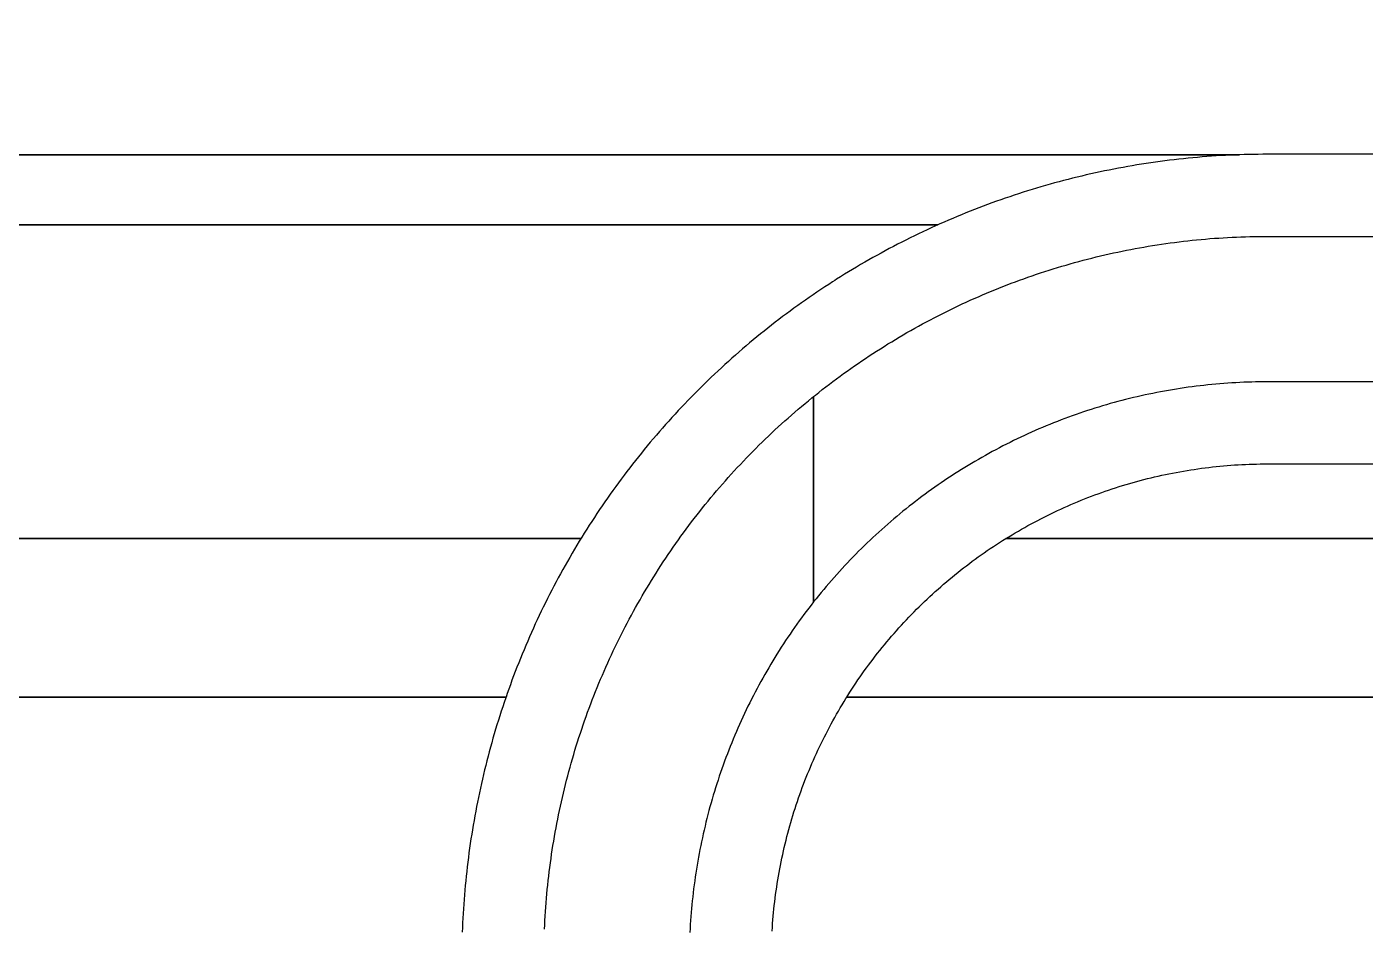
# Model space of a CAD drawing. Extents: x -3500 to 3500, y -3500 to 3500.
# Drawn here: x 278.3 to 474.1, y 683.8 to 815.8 of the extents above; entities that cross this region are included whole.
import ezdxf

# ---------------------------------------------------------------- set-up
doc = ezdxf.new("R2010")
doc.units = 0
for name, color, linetype in [('L5D0', 3, 'CONTINUOUS'), ('L5D100', 7, 'CONTINUOUS'), ('L5D11', 2, 'CONTINUOUS')]:
    doc.layers.add(name, color=color, linetype=linetype)

# ---------------------------------------------------------------- blocks, each defined once
blk = doc.blocks.new('ground_main_5')
at = {"layer": 'L5D0'}
for points in [[(2324.91, 797.135), (459.8255, 797.135), (459.14, 797.133), (458.4545, 797.127), (457.7685, 797.117), (457.083, 797.103), (456.3975, 797.085), (455.712, 797.063), (455.027, 797.0375), (454.3415, 797.0075), (453.6565, 796.9735), (452.972, 796.9355), (452.2875, 796.8935), (451.6035, 796.848), (450.9195, 796.798), (450.2355, 796.744), (449.5525, 796.6865), (448.8695, 796.6245), (448.187, 796.559), (447.5045, 796.4895), (446.823, 796.4155), (446.1415, 796.338), (445.4605, 796.2565), (444.78, 796.171), (444.1005, 796.0815), (443.421, 795.988), (442.742, 795.8905), (442.064, 795.789), (441.3865, 795.684), (440.7095, 795.5745), (440.033, 795.4615), (439.3575, 795.344), (438.6825, 795.223), (438.008, 795.098), (437.3345, 794.9695), (436.6615, 794.8365), (435.9895, 794.7), (435.3185, 794.559), (434.648, 794.4145), (433.9785, 794.266), (433.31, 794.114), (432.6425, 793.9575), (431.9755, 793.7975), (431.3095, 793.6335), (430.645, 793.466), (429.981, 793.294), (429.318, 793.1185), (428.656, 792.939), (427.9955, 792.756), (427.3355, 792.569), (426.677, 792.378), (426.0195, 792.183), (425.363, 791.9845), (424.708, 791.782), (424.054, 791.576), (423.401, 791.366), (422.7495, 791.152), (422.099, 790.9345), (421.45, 790.713), (420.8025, 790.488), (420.156, 790.259), (419.511, 790.0265), (418.867, 789.79), (418.2245, 789.55), (417.584, 789.306), (416.9445, 789.0585), (416.3065, 788.807), (415.6695, 788.552), (415.0345, 788.293), (414.401, 788.031), (413.769, 787.7645), (413.1385, 787.495), (412.5095, 787.2215), (411.8825, 786.9445), (411.609, 786.8215), (-551.7845, 786.8215)], [(-551.7845, 786.8215), (411.609, 786.8215), (411.257, 786.6635), (410.633, 786.379), (410.0105, 786.091), (409.39, 785.7995), (408.771, 785.5045), (408.1535, 785.2055), (407.538, 784.903), (406.9245, 784.597), (406.3125, 784.2875), (405.7025, 783.9745), (405.094, 783.658), (404.4875, 783.3375), (403.883, 783.014), (403.2805, 782.687), (402.6795, 782.356), (402.081, 782.022), (401.484, 781.684), (400.889, 781.343), (400.2965, 780.9985), (399.7055, 780.6505), (399.1165, 780.299), (398.53, 779.944), (397.945, 779.5855), (397.3625, 779.224), (396.782, 778.859), (396.506, 778.683), (396.2035, 778.4905), (395.6275, 778.1185), (395.0535, 777.7435), (394.4815, 777.365), (393.912, 776.983), (393.3445, 776.598), (392.7795, 776.2095), (392.2165, 775.818), (391.656, 775.423), (391.0975, 775.0245), (390.5415, 774.623), (389.988, 774.2185), (389.437, 773.8105), (388.888, 773.3995), (388.3415, 772.9855), (387.7975, 772.568), (387.256, 772.147), (386.7165, 771.7235), (386.18, 771.2965), (385.646, 770.8665), (385.114, 770.4335), (384.585, 769.997), (384.0585, 769.558), (383.5345, 769.1155), (383.013, 768.67), (382.494, 768.222), (381.978, 767.7705), (381.464, 767.316), (380.953, 766.8585), (380.445, 766.3985), (379.9395, 765.935), (379.4365, 765.469), (378.9365, 764.9995), (378.439, 764.5275), (377.944, 764.0525), (377.4525, 763.575), (376.963, 763.0945), (376.477, 762.611), (375.9935, 762.1245), (375.5125, 761.6355), (375.035, 761.1435), (374.56, 760.649), (374.088, 760.1515), (373.619, 759.651), (373.1525, 759.1485), (372.6895, 758.6425), (372.229, 758.1345), (371.7715, 757.6235), (371.317, 757.11), (370.866, 756.5935), (370.4175, 756.075), (369.972, 755.5535), (369.5295, 755.0295), (369.0905, 754.5025), (368.6545, 753.9735), (368.221, 753.442), (367.791, 752.9075), (367.364, 752.371), (366.9405, 751.832), (366.52, 751.29), (366.1025, 750.746), (365.688, 750.1995), (365.277, 749.651), (364.869, 749.0995), (364.4645, 748.546), (364.063, 747.99), (363.6645, 747.4315), (363.27, 746.871), (362.878, 746.3085), (362.4895, 745.743), (362.1045, 745.1755), (361.7225, 744.606), (361.344, 744.034), (360.969, 743.46), (360.597, 742.884), (360.229, 742.3055), (359.8635, 741.725), (359.502, 741.1425), (359.1435, 740.558), (358.789, 739.971), (358.4375, 739.382), (358.0895, 738.7915), (357.7445, 738.1985), (357.4035, 737.6035), (357.066, 737.0065), (356.7315, 736.408), (356.401, 735.807), (356.0735, 735.2045), (355.75, 734.6), (355.43, 733.9935), (355.113, 733.3855), (354.8, 732.775), (354.4905, 732.1635), (354.1845, 731.5495), (353.882, 730.934), (353.5835, 730.317), (353.288, 729.698), (352.9965, 729.077), (352.7085, 728.455), (352.424, 727.831), (352.1435, 727.205), (351.866, 726.578), (351.593, 725.949), (351.323, 725.3185), (351.057, 724.6865), (350.7945, 724.053), (350.5355, 723.418), (350.2805, 722.7815), (350.0295, 722.1435), (349.7815, 721.504), (349.538, 720.863), (349.2975, 720.2205), (349.0615, 719.577), (348.8285, 718.932), (348.5995, 718.2855), (348.423, 717.7765), (-534.919, 717.7765)], [(2334.91, 717.7765), (398.281, 717.7765), (398.433, 718.019), (398.7215, 718.473), (399.014, 718.9245), (399.3095, 719.374), (399.6085, 719.8215), (399.9105, 720.2665), (400.216, 720.7095), (400.5245, 721.15), (400.8365, 721.588), (401.152, 722.024), (401.4705, 722.4575), (401.792, 722.8885), (402.117, 723.3175), (402.445, 723.744), (402.776, 724.168), (403.1105, 724.5895), (403.4475, 725.008), (403.788, 725.4245), (404.132, 725.8385), (404.4785, 726.25), (404.828, 726.659), (405.181, 727.065), (405.5365, 727.4685), (405.895, 727.8695), (406.257, 728.268), (406.6215, 728.6635), (406.989, 729.056), (407.359, 729.4465), (407.7325, 729.8335), (408.1085, 730.2185), (408.4875, 730.6), (408.8695, 730.979), (409.254, 731.355), (409.6415, 731.7285), (410.0315, 732.099), (410.4245, 732.4665), (410.82, 732.831), (411.218, 733.1925), (411.619, 733.551), (412.0225, 733.907), (412.429, 734.2595), (412.8375, 734.609), (413.249, 734.956), (413.663, 735.2995), (414.0795, 735.64), (414.4985, 735.9775), (414.92, 736.3115), (415.344, 736.643), (415.77, 736.971), (416.199, 737.2955), (416.63, 737.6175), (417.0635, 737.9355), (417.4995, 738.251), (417.938, 738.563), (418.3785, 738.8715), (418.821, 739.177), (419.2665, 739.4795), (419.7135, 739.778), (420.163, 740.0735), (420.6145, 740.366), (421.0685, 740.655), (421.5245, 740.9405), (421.9825, 741.2225), (422.4425, 741.501), (422.905, 741.7765), (423.369, 742.048), (423.835, 742.3165), (424.3035, 742.5815), (424.7735, 742.843), (425.2455, 743.101), (425.7195, 743.3555), (426.1955, 743.6065), (426.673, 743.854), (427.1525, 744.0975), (427.634, 744.338), (428.117, 744.5745), (428.6015, 744.808), (429.088, 745.0375), (429.5765, 745.2635), (430.066, 745.4855), (430.5575, 745.7045), (431.051, 745.9195), (431.5455, 746.1305), (432.0415, 746.3385), (432.5395, 746.5425), (433.039, 746.743), (433.5395, 746.9395), (434.0415, 747.1325), (434.545, 747.3215), (435.05, 747.507), (435.5565, 747.6885), (436.064, 747.8665), (436.573, 748.0405), (437.0835, 748.211), (437.595, 748.3775), (438.1075, 748.5405), (438.6215, 748.6995), (439.1365, 748.855), (439.653, 749.006), (440.17, 749.1535), (440.6885, 749.2975), (441.208, 749.4375), (441.7285, 749.5735), (442.25, 749.7055), (442.7725, 749.834), (443.2955, 749.958), (443.82, 750.0785), (444.345, 750.1955), (444.871, 750.308), (445.398, 750.417), (445.9255, 750.522), (446.454, 750.623), (446.983, 750.72), (447.513, 750.8135), (448.0435, 750.9025), (448.5745, 750.988), (449.106, 751.0695), (449.6385, 751.1465), (450.1715, 751.22), (450.705, 751.29), (451.2385, 751.3555), (451.773, 751.417), (452.308, 751.4745), (452.843, 751.5285), (453.379, 751.578), (453.915, 751.624), (454.451, 751.666), (454.988, 751.7035), (455.5245, 751.7375), (456.062, 751.7675), (456.599, 751.7935), (457.1365, 751.815), (457.6745, 751.833), (458.212, 751.847), (458.75, 751.857), (459.288, 751.863), (459.8255, 751.865), (2324.91, 751.865)], [(-534.919, 717.7765), (348.423, 717.7765), (348.3745, 717.6375), (348.153, 716.9885), (347.9355, 716.3385), (347.722, 715.6865), (347.512, 715.034), (347.3055, 714.38), (347.103, 713.7245), (346.9045, 713.0685), (346.71, 712.411), (346.519, 711.752), (346.332, 711.0925), (346.1485, 710.4315), (345.969, 709.7695), (345.7935, 709.107), (345.622, 708.443), (345.454, 707.778), (345.29, 707.112), (345.13, 706.4455), (344.9735, 705.7775), (344.8215, 705.109), (344.673, 704.4395), (344.5285, 703.769), (344.388, 703.098), (344.251, 702.426), (344.1185, 701.753), (343.9895, 701.0795), (343.8645, 700.4055), (343.7435, 699.7305), (343.6265, 699.0545), (343.513, 698.3785), (343.404, 697.7015), (343.2985, 697.0235), (343.197, 696.3455), (343.1, 695.6665), (343.0065, 694.9875), (342.917, 694.3075), (342.8315, 693.627), (342.7495, 692.946), (342.672, 692.265), (342.5985, 691.583), (342.5285, 690.901), (342.463, 690.218), (342.401, 689.535), (342.3435, 688.852), (342.2895, 688.1685), (342.24, 687.4845), (342.194, 686.8), (342.152, 686.1155), (342.114, 685.431), (342.0805, 684.746), (342.0505, 684.061), (342.0245, 683.3755)], [(387.35, 683.563), (387.384, 684.1), (387.422, 684.6365), (387.4635, 685.173), (387.5095, 685.709), (387.559, 686.2445), (387.613, 686.7795), (387.6705, 687.3145), (387.732, 687.849), (387.798, 688.383), (387.8675, 688.9165), (387.941, 689.449), (388.0185, 689.9815), (388.1, 690.5135), (388.185, 691.0445), (388.2745, 691.575), (388.3675, 692.1045), (388.4645, 692.634), (388.5655, 693.162), (388.6705, 693.69), (388.7795, 694.2165), (388.8925, 694.7425), (389.009, 695.2675), (389.1295, 695.792), (389.254, 696.3155), (389.382, 696.838), (389.5145, 697.359), (389.6505, 697.8795), (389.79, 698.399), (389.934, 698.9175), (390.0815, 699.435), (390.233, 699.951), (390.388, 700.466), (390.547, 700.98), (390.71, 701.493), (390.8765, 702.004), (391.047, 702.5145), (391.221, 703.0235), (391.399, 703.531), (391.5805, 704.0375), (391.766, 704.5425), (391.9555, 705.046), (392.1485, 705.548), (392.345, 706.049), (392.545, 706.548), (392.749, 707.046), (392.957, 707.542), (393.1685, 708.037), (393.3835, 708.53), (393.602, 709.0215), (393.8245, 709.5115), (394.0505, 709.9995), (394.28, 710.486), (394.513, 710.971), (394.7495, 711.454), (394.99, 711.935), (395.234, 712.4145), (395.4815, 712.8925), (395.732, 713.368), (395.9865, 713.842), (396.2445, 714.314), (396.506, 714.784), (396.771, 715.2525), (397.0395, 715.7185), (397.3115, 716.183), (397.5865, 716.645), (397.8655, 717.105), (398.1475, 717.563), (398.281, 717.7765), (2334.91, 717.7765)]]:
    blk.add_lwpolyline(points, dxfattribs=at)
blk = doc.blocks.new('TOP_main_5_Cheese_100')
at = {"layer": 'L5D100'}
for points in [[(-2334.91, 1037.5), (2334.91, 1037.5), (2334.91, 797.063), (2324.91, 797.063), (2324.91, 797.135), (459.8255, 797.135), (459.14, 797.133), (458.4545, 797.127), (457.7685, 797.117), (457.083, 797.103), (456.3975, 797.085), (455.712, 797.063), (-559.255, 797.063)], [(-559.255, 797.063), (455.712, 797.063), (455.027, 797.0375), (454.3415, 797.0075), (453.6565, 796.9735), (452.972, 796.9355), (452.2875, 796.8935), (451.6035, 796.848), (450.9195, 796.798), (450.2355, 796.744), (449.5525, 796.6865), (448.8695, 796.6245), (448.187, 796.559), (447.5045, 796.4895), (446.823, 796.4155), (446.1415, 796.338), (445.4605, 796.2565), (444.78, 796.171), (444.1005, 796.0815), (443.421, 795.988), (442.742, 795.8905), (442.064, 795.789), (441.3865, 795.684), (440.7095, 795.5745), (440.033, 795.4615), (439.3575, 795.344), (438.6825, 795.223), (438.008, 795.098), (437.3345, 794.9695), (436.6615, 794.8365), (435.9895, 794.7), (435.3185, 794.559), (434.648, 794.4145), (433.9785, 794.266), (433.31, 794.114), (432.6425, 793.9575), (431.9755, 793.7975), (431.3095, 793.6335), (430.645, 793.466), (429.981, 793.294), (429.318, 793.1185), (428.656, 792.939), (427.9955, 792.756), (427.3355, 792.569), (426.677, 792.378), (426.0195, 792.183), (425.363, 791.9845), (424.708, 791.782), (424.054, 791.576), (423.401, 791.366), (422.7495, 791.152), (422.099, 790.9345), (421.45, 790.713), (420.8025, 790.488), (420.156, 790.259), (419.511, 790.0265), (418.867, 789.79), (418.2245, 789.55), (417.584, 789.306), (416.9445, 789.0585), (416.3065, 788.807), (415.6695, 788.552), (415.0345, 788.293), (414.401, 788.031), (413.769, 787.7645), (413.1385, 787.495), (412.5095, 787.2215), (411.8825, 786.9445), (411.609, 786.8215), (411.257, 786.6635), (410.633, 786.379), (410.0105, 786.091), (409.39, 785.7995), (408.771, 785.5045), (408.1535, 785.2055), (407.538, 784.903), (406.9245, 784.597), (406.3125, 784.2875), (405.7025, 783.9745), (405.094, 783.658), (404.4875, 783.3375), (403.883, 783.014), (403.2805, 782.687), (402.6795, 782.356), (402.081, 782.022), (401.484, 781.684), (400.889, 781.343), (400.2965, 780.9985), (399.7055, 780.6505), (399.1165, 780.299), (398.53, 779.944), (397.945, 779.5855), (397.3625, 779.224), (396.782, 778.859), (396.506, 778.683), (396.2035, 778.4905), (395.6275, 778.1185), (395.0535, 777.7435), (394.4815, 777.365), (393.912, 776.983), (393.3445, 776.598), (392.7795, 776.2095), (392.2165, 775.818), (391.656, 775.423), (391.0975, 775.0245), (390.5415, 774.623), (389.988, 774.2185), (389.437, 773.8105), (388.888, 773.3995), (388.3415, 772.9855), (387.7975, 772.568), (387.256, 772.147), (386.7165, 771.7235), (386.18, 771.2965), (385.646, 770.8665), (385.114, 770.4335), (384.585, 769.997), (384.0585, 769.558), (383.5345, 769.1155), (383.013, 768.67), (382.494, 768.222), (381.978, 767.7705), (381.464, 767.316), (380.953, 766.8585), (380.445, 766.3985), (379.9395, 765.935), (379.4365, 765.469), (378.9365, 764.9995), (378.439, 764.5275), (377.944, 764.0525), (377.4525, 763.575), (376.963, 763.0945), (376.477, 762.611), (375.9935, 762.1245), (375.5125, 761.6355), (375.035, 761.1435), (374.56, 760.649), (374.088, 760.1515), (373.619, 759.651), (373.1525, 759.1485), (372.6895, 758.6425), (372.229, 758.1345), (371.7715, 757.6235), (371.317, 757.11), (370.866, 756.5935), (370.4175, 756.075), (369.972, 755.5535), (369.5295, 755.0295), (369.0905, 754.5025), (368.6545, 753.9735), (368.221, 753.442), (367.791, 752.9075), (367.364, 752.371), (366.9405, 751.832), (366.52, 751.29), (366.1025, 750.746), (365.688, 750.1995), (365.277, 749.651), (364.869, 749.0995), (364.4645, 748.546), (364.063, 747.99), (363.6645, 747.4315), (363.27, 746.871), (362.878, 746.3085), (362.4895, 745.743), (362.1045, 745.1755), (361.7225, 744.606), (361.344, 744.034), (360.969, 743.46), (360.597, 742.884), (360.229, 742.3055), (359.8635, 741.725), (359.502, 741.1425), (359.378, 740.9405), (141.9525, 740.9405)], [(2334.91, 740.9405), (421.5245, 740.9405), (421.9825, 741.2225), (422.4425, 741.501), (422.905, 741.7765), (423.369, 742.048), (423.835, 742.3165), (424.3035, 742.5815), (424.7735, 742.843), (425.2455, 743.101), (425.7195, 743.3555), (426.1955, 743.6065), (426.673, 743.854), (427.1525, 744.0975), (427.634, 744.338), (428.117, 744.5745), (428.6015, 744.808), (429.088, 745.0375), (429.5765, 745.2635), (430.066, 745.4855), (430.5575, 745.7045), (431.051, 745.9195), (431.5455, 746.1305), (432.0415, 746.3385), (432.5395, 746.5425), (433.039, 746.743), (433.5395, 746.9395), (434.0415, 747.1325), (434.545, 747.3215), (435.05, 747.507), (435.5565, 747.6885), (436.064, 747.8665), (436.573, 748.0405), (437.0835, 748.211), (437.595, 748.3775), (438.1075, 748.5405), (438.6215, 748.6995), (439.1365, 748.855), (439.653, 749.006), (440.17, 749.1535), (440.6885, 749.2975), (441.208, 749.4375), (441.7285, 749.5735), (442.25, 749.7055), (442.7725, 749.834), (443.2955, 749.958), (443.82, 750.0785), (444.345, 750.1955), (444.871, 750.308), (445.398, 750.417), (445.9255, 750.522), (446.454, 750.623), (446.983, 750.72), (447.513, 750.8135), (448.0435, 750.9025), (448.5745, 750.988), (449.106, 751.0695), (449.6385, 751.1465), (450.1715, 751.22), (450.705, 751.29), (451.2385, 751.3555), (451.773, 751.417), (452.308, 751.4745), (452.843, 751.5285), (453.379, 751.578), (453.915, 751.624), (454.451, 751.666), (454.988, 751.7035), (455.5245, 751.7375), (456.062, 751.7675), (456.599, 751.7935), (457.1365, 751.815), (457.6745, 751.833), (458.212, 751.847), (458.75, 751.857), (459.288, 751.863), (459.8255, 751.865), (2324.91, 751.865)], [(141.9525, 740.9405), (359.378, 740.9405), (359.1435, 740.558), (358.789, 739.971), (358.4375, 739.382), (358.0895, 738.7915), (357.7445, 738.1985), (357.4035, 737.6035), (357.066, 737.0065), (356.7315, 736.408), (356.401, 735.807), (356.0735, 735.2045), (355.75, 734.6), (355.43, 733.9935), (355.113, 733.3855), (354.8, 732.775), (354.4905, 732.1635), (354.1845, 731.5495), (353.882, 730.934), (353.5835, 730.317), (353.288, 729.698), (352.9965, 729.077), (352.7085, 728.455), (352.424, 727.831), (352.1435, 727.205), (351.866, 726.578), (351.593, 725.949), (351.323, 725.3185), (351.057, 724.6865), (350.7945, 724.053), (350.5355, 723.418), (350.2805, 722.7815), (350.0295, 722.1435), (349.7815, 721.504), (349.538, 720.863), (349.2975, 720.2205), (349.0615, 719.577), (348.8285, 718.932), (348.5995, 718.2855), (348.423, 717.7765), (348.3745, 717.6375), (348.153, 716.9885), (347.9355, 716.3385), (347.722, 715.6865), (347.512, 715.034), (347.3055, 714.38), (347.103, 713.7245), (346.9045, 713.0685), (346.71, 712.411), (346.519, 711.752), (346.332, 711.0925), (346.1485, 710.4315), (345.969, 709.7695), (345.7935, 709.107), (345.622, 708.443), (345.454, 707.778), (345.29, 707.112), (345.13, 706.4455), (344.9735, 705.7775), (344.8215, 705.109), (344.673, 704.4395), (344.5285, 703.769), (344.388, 703.098), (344.251, 702.426), (344.1185, 701.753), (343.9895, 701.0795), (343.8645, 700.4055), (343.7435, 699.7305), (343.6265, 699.0545), (343.513, 698.3785), (343.404, 697.7015), (343.2985, 697.0235), (343.197, 696.3455), (343.1, 695.6665), (343.0065, 694.9875), (342.917, 694.3075), (342.8315, 693.627), (342.7495, 692.946), (342.672, 692.265), (342.5985, 691.583), (342.5285, 690.901), (342.463, 690.218), (342.401, 689.535), (342.3435, 688.852), (342.2895, 688.1685), (342.24, 687.4845), (342.194, 686.8), (342.152, 686.1155), (342.114, 685.431), (342.0805, 684.746), (342.0505, 684.061), (342.0245, 683.3755)], [(387.35, 683.563), (387.384, 684.1), (387.422, 684.6365), (387.4635, 685.173), (387.5095, 685.709), (387.559, 686.2445), (387.613, 686.7795), (387.6705, 687.3145), (387.732, 687.849), (387.798, 688.383), (387.8675, 688.9165), (387.941, 689.449), (388.0185, 689.9815), (388.1, 690.5135), (388.185, 691.0445), (388.2745, 691.575), (388.3675, 692.1045), (388.4645, 692.634), (388.5655, 693.162), (388.6705, 693.69), (388.7795, 694.2165), (388.8925, 694.7425), (389.009, 695.2675), (389.1295, 695.792), (389.254, 696.3155), (389.382, 696.838), (389.5145, 697.359), (389.6505, 697.8795), (389.79, 698.399), (389.934, 698.9175), (390.0815, 699.435), (390.233, 699.951), (390.388, 700.466), (390.547, 700.98), (390.71, 701.493), (390.8765, 702.004), (391.047, 702.5145), (391.221, 703.0235), (391.399, 703.531), (391.5805, 704.0375), (391.766, 704.5425), (391.9555, 705.046), (392.1485, 705.548), (392.345, 706.049), (392.545, 706.548), (392.749, 707.046), (392.957, 707.542), (393.1685, 708.037), (393.3835, 708.53), (393.602, 709.0215), (393.8245, 709.5115), (394.0505, 709.9995), (394.28, 710.486), (394.513, 710.971), (394.7495, 711.454), (394.99, 711.935), (395.234, 712.4145), (395.4815, 712.8925), (395.732, 713.368), (395.9865, 713.842), (396.2445, 714.314), (396.506, 714.784), (396.771, 715.2525), (397.0395, 715.7185), (397.3115, 716.183), (397.5865, 716.645), (397.8655, 717.105), (398.1475, 717.563), (398.281, 717.7765), (398.433, 718.019), (398.7215, 718.473), (399.014, 718.9245), (399.3095, 719.374), (399.6085, 719.8215), (399.9105, 720.2665), (400.216, 720.7095), (400.5245, 721.15), (400.8365, 721.588), (401.152, 722.024), (401.4705, 722.4575), (401.792, 722.8885), (402.117, 723.3175), (402.445, 723.744), (402.776, 724.168), (403.1105, 724.5895), (403.4475, 725.008), (403.788, 725.4245), (404.132, 725.8385), (404.4785, 726.25), (404.828, 726.659), (405.181, 727.065), (405.5365, 727.4685), (405.895, 727.8695), (406.257, 728.268), (406.6215, 728.6635), (406.989, 729.056), (407.359, 729.4465), (407.7325, 729.8335), (408.1085, 730.2185), (408.4875, 730.6), (408.8695, 730.979), (409.254, 731.355), (409.6415, 731.7285), (410.0315, 732.099), (410.4245, 732.4665), (410.82, 732.831), (411.218, 733.1925), (411.619, 733.551), (412.0225, 733.907), (412.429, 734.2595), (412.8375, 734.609), (413.249, 734.956), (413.663, 735.2995), (414.0795, 735.64), (414.4985, 735.9775), (414.92, 736.3115), (415.344, 736.643), (415.77, 736.971), (416.199, 737.2955), (416.63, 737.6175), (417.0635, 737.9355), (417.4995, 738.251), (417.938, 738.563), (418.3785, 738.8715), (418.821, 739.177), (419.2665, 739.4795), (419.7135, 739.778), (420.163, 740.0735), (420.6145, 740.366), (421.0685, 740.655), (421.5245, 740.9405), (2334.91, 740.9405)]]:
    blk.add_lwpolyline(points, dxfattribs=at)
blk = doc.blocks.new('TOP_main_5')
at = {"layer": 'L5D11'}
for points in [[(1631.8555, 763.865), (459.8255, 763.865), (459.243, 763.863), (458.66, 763.857), (458.0775, 763.847), (457.4945, 763.833), (456.912, 763.815), (456.3295, 763.7925), (455.747, 763.7665), (455.165, 763.7365), (454.5835, 763.7025), (454.0015, 763.6645), (453.4205, 763.622), (452.8395, 763.576), (452.2585, 763.526), (451.678, 763.472), (451.0985, 763.4135), (450.5185, 763.3515), (449.9395, 763.2855), (449.361, 763.2155), (448.783, 763.141), (448.205, 763.063), (447.628, 762.981), (447.0515, 762.895), (446.476, 762.805), (445.9005, 762.711), (445.326, 762.613), (444.752, 762.5115), (444.179, 762.4055), (443.6065, 762.2955), (443.035, 762.182), (442.464, 762.0645), (441.894, 761.943), (441.3245, 761.8175), (440.7565, 761.688), (440.189, 761.5545), (439.6225, 761.4175), (439.057, 761.276), (438.4925, 761.131), (437.929, 760.982), (437.3665, 760.8295), (436.805, 760.673), (436.2445, 760.512), (435.6855, 760.348), (435.1275, 760.1795), (434.5705, 760.0075), (434.015, 759.8315), (433.4605, 759.652), (432.907, 759.4685), (432.355, 759.281), (431.8045, 759.09), (431.255, 758.895), (430.7075, 758.696), (430.1605, 758.4935), (429.6155, 758.2875), (429.072, 758.0775), (428.5295, 757.8635), (427.989, 757.646), (427.4495, 757.425), (426.912, 757.2), (426.3755, 756.9715), (425.841, 756.739), (425.308, 756.503), (424.777, 756.2635), (424.247, 756.0205), (423.719, 755.7735), (423.193, 755.523), (422.6685, 755.2685), (422.1455, 755.011), (421.6245, 754.7495), (421.1055, 754.4845), (420.588, 754.216), (420.0725, 753.944), (419.559, 753.668), (419.0475, 753.389), (418.5375, 753.106), (418.03, 752.82), (417.524, 752.5305), (417.0205, 752.237), (416.5185, 751.9405), (416.019, 751.6405), (415.5215, 751.337), (415.026, 751.03), (414.5325, 750.7195), (414.0415, 750.406), (413.552, 750.089), (413.0655, 749.7685), (412.5805, 749.4445), (412.0985, 749.1175), (411.618, 748.787), (411.1405, 748.453), (410.665, 748.116), (410.1915, 747.7755), (409.721, 747.432), (409.2525, 747.0855), (408.7865, 746.7355), (408.3225, 746.382), (407.8615, 746.0255), (407.4025, 745.666), (406.9465, 745.3035), (406.4925, 744.9375), (406.0415, 744.5685), (405.593, 744.1965), (405.147, 743.821), (404.7035, 743.443), (404.2625, 743.0615), (403.8245, 742.6775), (403.3885, 742.29), (402.956, 741.8995), (402.5255, 741.5065), (402.098, 741.11), (401.6735, 740.711), (401.2515, 740.309), (400.8325, 739.904), (400.416, 739.496), (400.0025, 739.0855), (399.5915, 738.672), (399.1835, 738.2555), (398.7785, 737.836), (398.3765, 737.414), (397.9775, 736.9895), (397.581, 736.562), (397.188, 736.132), (396.7975, 735.699), (396.4105, 735.2635), (396.026, 734.825), (395.6445, 734.3845), (395.2665, 733.941), (394.8915, 733.4945), (394.519, 733.046), (394.15, 732.595), (393.7845, 732.141), (393.4215, 731.685), (393.4215, 761.721), (393.67, 761.921), (394.1785, 762.3255), (394.6895, 762.7265), (395.2025, 763.1245), (395.7185, 763.5195), (396.2365, 763.9115), (396.757, 764.3), (397.28, 764.6855), (397.8055, 765.0675), (398.333, 765.4465), (398.863, 765.822), (399.3955, 766.1945), (399.93, 766.5635), (400.467, 766.9295), (401.006, 767.292), (401.547, 767.6515), (402.0905, 768.0075), (402.636, 768.36), (403.184, 768.709), (403.734, 769.055), (404.286, 769.3975), (404.84, 769.7365), (405.396, 770.0725), (405.9545, 770.4045), (406.5145, 770.7335), (407.077, 771.059), (407.641, 771.3805), (408.2075, 771.699), (408.7755, 772.014), (409.3455, 772.3255), (409.9175, 772.6335), (410.4915, 772.938), (411.067, 773.239), (411.6445, 773.5365), (412.224, 773.8305), (412.805, 774.1205), (413.388, 774.4075), (413.973, 774.6905), (414.559, 774.97), (415.1475, 775.246), (415.737, 775.5185), (416.3285, 775.787), (416.9215, 776.052), (417.5165, 776.3135), (418.1125, 776.5715), (418.7105, 776.8255), (419.31, 777.076), (419.911, 777.3225), (420.513, 777.5655), (421.117, 777.805), (421.7225, 778.0405), (422.3295, 778.2725), (422.9375, 778.501), (423.547, 778.7255), (424.158, 778.946), (424.7705, 779.163), (425.384, 779.3765), (425.999, 779.5855), (426.6155, 779.7915), (427.233, 779.9935), (427.8515, 780.1915), (428.4715, 780.3855), (429.0925, 780.576), (429.7145, 780.763), (430.338, 780.9455), (430.9625, 781.1245), (431.588, 781.3), (432.2145, 781.471), (432.8425, 781.6385), (433.471, 781.8025), (434.1005, 781.962), (434.7315, 782.118), (435.363, 782.27), (435.9955, 782.418), (436.629, 782.5625), (437.263, 782.703), (437.898, 782.8395), (438.534, 782.972), (439.171, 783.1005), (439.8085, 783.2255), (440.4465, 783.3465), (441.086, 783.4635), (441.7255, 783.5765), (442.366, 783.6855), (443.007, 783.7905), (443.6485, 783.892), (444.291, 783.989), (444.934, 784.0825), (445.5775, 784.172), (446.2215, 784.2575), (446.8655, 784.339), (447.5105, 784.4165), (448.156, 784.49), (448.802, 784.5595), (449.4485, 784.625), (450.095, 784.687), (450.742, 784.7445), (451.3895, 784.7985), (452.037, 784.848), (452.685, 784.894), (453.3335, 784.936), (453.982, 784.9735), (454.631, 785.0075), (455.2795, 785.0375), (455.929, 785.0635), (456.578, 785.085), (457.2275, 785.103), (457.877, 785.117), (458.5265, 785.127), (459.176, 785.133), (459.8255, 785.135), (1631.8555, 785.135)], [(354.0505, 683.808), (354.08, 684.457), (354.114, 685.1055), (354.152, 685.754), (354.1935, 686.4025), (354.2395, 687.0505), (354.2895, 687.698), (354.343, 688.3455), (354.401, 688.9925), (354.4625, 689.6395), (354.528, 690.2855), (354.5975, 690.9315), (354.6715, 691.577), (354.749, 692.222), (354.8305, 692.8665), (354.916, 693.5105), (355.005, 694.154), (355.0985, 694.7965), (355.196, 695.439), (355.297, 696.0805), (355.4025, 696.722), (355.5115, 697.362), (355.6245, 698.002), (355.7415, 698.641), (355.862, 699.279), (355.987, 699.9165), (356.1155, 700.5535), (356.2485, 701.1895), (356.385, 701.8245), (356.525, 702.459), (356.6695, 703.092), (356.8175, 703.7245), (356.9695, 704.3565), (357.1255, 704.987), (357.2855, 705.6165), (357.449, 706.2455), (357.6165, 706.873), (357.788, 707.4995), (357.963, 708.125), (358.142, 708.7495), (358.325, 709.373), (358.5115, 709.995), (358.702, 710.6165), (358.8965, 711.236), (359.0945, 711.855), (359.2965, 712.4725), (359.502, 713.0885), (359.7115, 713.7035), (359.9245, 714.317), (360.1415, 714.9295), (360.3625, 715.5405), (360.587, 716.15), (360.815, 716.7585), (361.047, 717.365), (361.2825, 717.9705), (361.522, 718.5745), (361.765, 719.177), (362.012, 719.778), (362.262, 720.377), (362.5165, 720.975), (362.774, 721.5715), (363.0355, 722.166), (363.3005, 722.759), (363.5695, 723.3505), (363.8415, 723.9405), (364.1175, 724.5285), (364.397, 725.115), (364.6805, 725.6995), (364.967, 726.2825), (365.2575, 726.8635), (365.551, 727.443), (365.8485, 728.0205), (366.1495, 728.5965), (366.454, 729.17), (366.762, 729.742), (367.0735, 730.312), (367.3885, 730.8805), (367.707, 731.4465), (368.029, 732.011), (368.3545, 732.573), (368.683, 733.1335), (369.0155, 733.6915), (369.351, 734.2475), (369.69, 734.802), (370.0325, 735.354), (370.3785, 735.904), (370.7275, 736.4515), (371.0805, 736.997), (371.436, 737.5405), (371.7955, 738.082), (372.158, 738.621), (372.524, 739.1575), (372.893, 739.692), (373.2655, 740.2245), (373.641, 740.7545), (374.02, 741.282), (374.4025, 741.8075), (374.7875, 742.3305), (375.1765, 742.851), (375.568, 743.369), (375.963, 743.885), (376.361, 744.3985), (376.7625, 744.9095), (377.1665, 745.4175), (377.574, 745.9235), (377.9845, 746.427), (378.3985, 746.928), (378.815, 747.4265), (379.235, 747.922), (379.6575, 748.4155), (380.0835, 748.906), (380.5125, 749.394), (380.944, 749.8795), (381.379, 750.362), (381.8165, 750.842), (382.2575, 751.319), (382.701, 751.794), (383.1475, 752.2655), (383.597, 752.735), (384.049, 753.201), (384.504, 753.6645), (384.962, 754.1255), (385.423, 754.5835), (385.8865, 755.0385), (386.353, 755.491), (386.822, 755.94), (387.294, 756.3865), (387.7685, 756.8305), (388.2455, 757.271), (388.7255, 757.7085), (389.2085, 758.1435), (389.6935, 758.5755), (390.1815, 759.004), (390.6725, 759.43), (391.1655, 759.853), (391.6615, 760.2725), (392.1595, 760.6895), (392.6605, 761.103), (393.164, 761.5135), (393.4215, 761.721), (393.4215, 731.685), (393.062, 731.226), (392.7055, 730.765), (392.3525, 730.3015), (392.0025, 729.8355), (391.6555, 729.367), (391.312, 728.896), (390.9715, 728.423), (390.6345, 727.9475), (390.301, 727.4695), (389.9705, 726.9895), (389.643, 726.507), (389.3195, 726.0225), (388.999, 725.5355), (388.682, 725.0465), (388.368, 724.555), (388.0575, 724.062), (387.7505, 723.5665), (387.447, 723.0685), (387.147, 722.569), (386.8505, 722.067), (386.5575, 721.5635), (386.2675, 721.0575), (385.9815, 720.55), (385.6985, 720.04), (385.4195, 719.5285), (385.144, 719.015), (384.872, 718.4995), (384.603, 717.982), (384.3385, 717.463), (384.077, 716.942), (383.819, 716.4195), (383.565, 715.895), (383.3145, 715.3685), (383.0675, 714.8405), (382.824, 714.311), (382.5845, 713.7795), (382.3485, 713.2465), (382.116, 712.712), (381.8875, 712.176), (381.6625, 711.638), (381.4415, 711.099), (381.224, 710.558), (381.0105, 710.016), (380.8005, 709.472), (380.594, 708.927), (380.3915, 708.3805), (380.193, 707.8325), (379.998, 707.283), (379.8065, 706.7325), (379.6195, 706.1805), (379.436, 705.6275), (379.256, 705.073), (379.08, 704.517), (378.908, 703.9605), (378.74, 703.402), (378.5755, 702.843), (378.415, 702.2825), (378.258, 701.7215), (378.1055, 701.159), (377.9565, 700.5955), (377.8115, 700.0305), (377.6705, 699.465), (377.533, 698.8985), (377.4, 698.3315), (377.2705, 697.763), (377.145, 697.194), (377.0235, 696.624), (376.9055, 696.053), (376.792, 695.481), (376.682, 694.909), (376.5765, 694.3355), (376.4745, 693.7615), (376.3765, 693.187), (376.2825, 692.612), (376.1925, 692.036), (376.1065, 691.4595), (376.0245, 690.8825), (375.9465, 690.305), (375.8725, 689.7265), (375.802, 689.148), (375.736, 688.569), (375.674, 687.9895), (375.616, 687.4095), (375.5615, 686.829), (375.5115, 686.2485), (375.4655, 685.6675), (375.4235, 685.086), (375.385, 684.5045), (375.351, 683.9225), (375.321, 683.3405)]]:
    blk.add_lwpolyline(points, dxfattribs=at)
for name in ['ground_main_5', 'TOP_main_5_Cheese_100']:
    blk.add_blockref(name, (0, 0))
blk = doc.blocks.new('TOP_main')
blk.add_blockref('TOP_main_5', (0, 0))

msp = doc.modelspace()

# ---------------------------------------------------------------- block references
msp.add_blockref('TOP_main', (0, 0))

doc.saveas('drawing.dxf')
